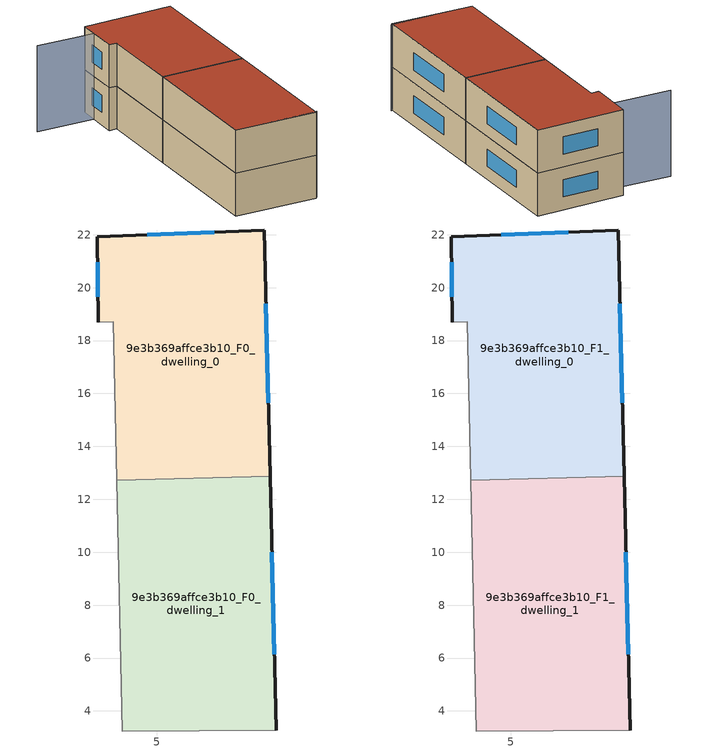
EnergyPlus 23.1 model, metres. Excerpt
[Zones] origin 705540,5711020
9e3b369affce3b10_F0_dwelling_0
 floor ground (EU_floor_Construction): 9.07,22.18 9.29,12.87 3.49,12.72 3.36,18.71 2.79,18.7 2.76,21.92 z0
 wall outside (EU_wall_Construction): 9.29,12.87 9.07,22.18 2.76,21.92 2.79,18.7 z0:3
 wall adiabatic (EU_wall_Construction): 2.79,18.7 3.36,18.71 3.49,12.72 z0:3
 wall to 9e3b369affce3b10_F0_dwelling_1 (EU_wall_Construction): 3.49,12.72 9.29,12.87 z0:3
 window (EU_Window_Construction): 2.77,20.96 2.78,19.66 / 7.18,22.1 4.65,22 / 9.23,15.65 9.13,19.39 z0.9:2.1
9e3b369affce3b10_F0_dwelling_1
 floor ground (EU_floor_Construction): 9.29,12.87 9.53,3.28 3.7,3.24 3.49,12.72 z0
 wall outside (EU_wall_Construction): 9.53,3.28 9.29,12.87 z0:3
 wall adiabatic (EU_wall_Construction): 3.49,12.72 3.7,3.24 9.53,3.28 z0:3
 window (EU_Window_Construction): 9.46,6.15 9.36,10 z0.9:2.1
9e3b369affce3b10_F1_dwelling_0
 floor to 9e3b369affce3b10_F0_dwelling_0 (EU_floor_Construction): 9.07,22.18 9.29,12.87 3.49,12.72 3.36,18.71 2.79,18.7 2.76,21.92 z3
 wall outside (EU_wall_Construction): 9.29,12.87 9.07,22.18 2.76,21.92 2.79,18.7 z3:6
 wall adiabatic (EU_wall_Construction): 2.79,18.7 3.36,18.71 3.49,12.72 z3:6
 wall to 9e3b369affce3b10_F1_dwelling_1 (EU_wall_Construction): 3.49,12.72 9.29,12.87 z3:6
 window (EU_Window_Construction): 2.77,20.96 2.78,19.66 / 7.18,22.1 4.65,22 / 9.23,15.65 9.13,19.39 z3.9:5.1
 roof outside (EU_roof_Construction): 9.29,12.87 9.07,22.18 2.76,21.92 2.79,18.7 3.36,18.71 3.49,12.72 z6
9e3b369affce3b10_F1_dwelling_1
 floor to 9e3b369affce3b10_F0_dwelling_1 (EU_floor_Construction): 9.29,12.87 9.53,3.28 3.7,3.24 3.49,12.72 z3
 wall outside (EU_wall_Construction): 9.53,3.28 9.29,12.87 z3:6
 wall adiabatic (EU_wall_Construction): 3.49,12.72 3.7,3.24 9.53,3.28 z3:6
 window (EU_Window_Construction): 9.46,6.15 9.36,10 z3.9:5.1
 roof outside (EU_roof_Construction): 9.53,3.28 9.29,12.87 3.49,12.72 3.7,3.24 z6
shading: 3.7,3.24 9.61,3.4 / -1.3,20.71 4.04,20.72 z0:6
[Building]
EU S2 Campaign: North Axis=0; Terrain=City; Solar Distribution=FullExterior
[Site:Location]
London: Latitude=51.5; Longitude=-0.5; Time Zone=0; Elevation=25
[SizingPeriod:WeatherFileDays]
AnnualSizingPeriod: Begin Month=1; Begin Day of Month=1; End Month=12; End Day of Month=31; Day of Week for Start Day=Monday; Use Weather File Daylight Saving Period=No; Use Weather File Rain and Snow Indicators=No
[MATERIAL]
EU_InternalMass_Material: Roughness=MediumRough; Thickness=0.1; Conductivity=1; Density=1800; Specific Heat=900; Thermal Absorptance=0.9; Solar Absorptance=0.7; Visible Absorptance=0.7
[MATERIAL:NOMASS] Roughness=MediumRough; Thermal Absorptance=0.9; Solar Absorptance=0.7; Visible Absorptance=0.7
Name | Thermal Resistance
EU_wall_NoMass | 1.04674
EU_roof_NoMass | 4.32442
EU_floor_NoMass | 2.04616
[WINDOWMATERIAL:SIMPLEGLAZINGSYSTEM]
EU_Window_SimpleGlazing: UFactor=4.25843; Solar Heat Gain Coefficient=0.85; Visible Transmittance=0.85
[CONSTRUCTION]
EU_wall_Construction: EU_wall_NoMass
EU_roof_Construction: EU_roof_NoMass
EU_floor_Construction: EU_floor_NoMass
EU_Window_Construction: EU_Window_SimpleGlazing
EU_InternalMass_Construction: EU_InternalMass_Material
[ZONE] Type=1; Multiplier=1; Ceiling Height=autocalculate; Floor Area=autocalculate; Part of Total Floor Area=Yes
Name | Volume
9e3b369affce3b10_F0_dwelling_0; 9e3b369affce3b10_F1_dwelling_0 | 166.376
9e3b369affce3b10_F0_dwelling_1 | 166.389
9e3b369affce3b10_F1_dwelling_1 | 166.388
[INTERNALMASS] Construction=EU_InternalMass_Construction
Name | Zone or ZoneList | Surface Area
9e3b369affce3b10_F0_dwelling_0_EU_InternalMass | 9e3b369affce3b10_F0_dwelling_0 | 55.4599
9e3b369affce3b10_F0_dwelling_1_EU_InternalMass | 9e3b369affce3b10_F0_dwelling_1 | 55.462
9e3b369affce3b10_F1_dwelling_0_EU_InternalMass | 9e3b369affce3b10_F1_dwelling_0 | 55.4599
9e3b369affce3b10_F1_dwelling_1_EU_InternalMass | 9e3b369affce3b10_F1_dwelling_1 | 55.462
[OTHEREQUIPMENT] Fuel Type=Electricity; Design Level Calculation Method=Watts/Area; Power per Zone Floor Area=1; Fraction Latent=0; Fraction Radiant=0; Fraction Lost=0; Carbon Dioxide Generation Rate=0; EndUse Subcategory=EU_Step8_InternalGains
Name | Zone or ZoneList or Space or SpaceList | Schedule
EU_Step8_InternalGain_9e3b369affce3b10_F0_dwelling_0_f000 | 9e3b369affce3b10_F0_dwelling_0 | EU_Step8_GainSchedule_9e3b369affce3b10_F0_dwelling_0_f000
EU_Step8_InternalGain_9e3b369affce3b10_F0_dwelling_1_f000 | 9e3b369affce3b10_F0_dwelling_1 | EU_Step8_GainSchedule_9e3b369affce3b10_F0_dwelling_1_f000
EU_Step8_InternalGain_9e3b369affce3b10_F1_dwelling_0_f000 | 9e3b369affce3b10_F1_dwelling_0 | EU_Step8_GainSchedule_9e3b369affce3b10_F1_dwelling_0_f000
EU_Step8_InternalGain_9e3b369affce3b10_F1_dwelling_1_f000 | 9e3b369affce3b10_F1_dwelling_1 | EU_Step8_GainSchedule_9e3b369affce3b10_F1_dwelling_1_f000
[ZONEVENTILATION:DESIGNFLOWRATE] Schedule=EU_AlwaysOn; Design Flow Rate Calculation Method=AirChanges/Hour; Air Changes per Hour=0.488719; Ventilation Type=Natural; Fan Pressure Rise=0; Fan Total Efficiency=1; Constant Term Coefficient=1; Temperature Term Coefficient=0; Velocity Term Coefficient=0; Velocity Squared Term Coefficient=0; Minimum Indoor Temperature=-100; Maximum Indoor Temperature=100; Delta Temperature=-100; Minimum Outdoor Temperature=-100; Maximum Outdoor Temperature=100; Maximum Wind Speed=40
Name | Zone or ZoneList or Space or SpaceList
EU_ConstantAir_9e3b369affce3b10_F0_dwelling_0 | 9e3b369affce3b10_F0_dwelling_0
EU_ConstantAir_9e3b369affce3b10_F0_dwelling_1 | 9e3b369affce3b10_F0_dwelling_1
EU_ConstantAir_9e3b369affce3b10_F1_dwelling_0 | 9e3b369affce3b10_F1_dwelling_0
EU_ConstantAir_9e3b369affce3b10_F1_dwelling_1 | 9e3b369affce3b10_F1_dwelling_1
[HVACTEMPLATE:THERMOSTAT] Constant Heating Setpoint=20; Constant Cooling Setpoint=50
EU_HeatOnly_9e3b369affce3b10_F0_dwelling_0; EU_HeatOnly_9e3b369affce3b10_F0_dwelling_1; EU_HeatOnly_9e3b369affce3b10_F1_dwelling_0; EU_HeatOnly_9e3b369affce3b10_F1_dwelling_1
[HVACTEMPLATE:ZONE:IDEALLOADSAIRSYSTEM] System Availability Schedule=EU_AlwaysOn; Maximum Heating Supply Air Temperature=50; Minimum Cooling Supply Air Temperature=13; Maximum Heating Supply Air Humidity Ratio=0.0156; Minimum Cooling Supply Air Humidity Ratio=0.0077; Heating Limit=NoLimit; Cooling Limit=NoLimit; Heating Availability Schedule=EU_AlwaysOn; Cooling Availability Schedule=EU_CoolingOff; Dehumidification Control Type=ConstantSensibleHeatRatio; Cooling Sensible Heat Ratio=0.7; Dehumidification Setpoint=60; Humidification Control Type=None; Humidification Setpoint=30; Outdoor Air Method=None; Outdoor Air Flow Rate per Person=0.00944; Outdoor Air Flow Rate per Zone Floor Area=0; Outdoor Air Flow Rate per Zone=0; Demand Controlled Ventilation Type=None; Outdoor Air Economizer Type=NoEconomizer; Heat Recovery Type=None; Sensible Heat Recovery Effectiveness=0.7; Latent Heat Recovery Effectiveness=0.65
Name | Template Thermostat
9e3b369affce3b10_F0_dwelling_0 | EU_HeatOnly_9e3b369affce3b10_F0_dwelling_0
9e3b369affce3b10_F0_dwelling_1 | EU_HeatOnly_9e3b369affce3b10_F0_dwelling_1
9e3b369affce3b10_F1_dwelling_0 | EU_HeatOnly_9e3b369affce3b10_F1_dwelling_0
9e3b369affce3b10_F1_dwelling_1 | EU_HeatOnly_9e3b369affce3b10_F1_dwelling_1
[SIZING:ZONE] Zone Cooling Design Supply Air Temperature Input Method=SupplyAirTemperature; Zone Cooling Design Supply Air Temperature=13; Zone Heating Design Supply Air Temperature Input Method=SupplyAirTemperature; Zone Heating Design Supply Air Temperature=50; Zone Cooling Design Supply Air Humidity Ratio=0.008; Zone Heating Design Supply Air Humidity Ratio=0.008; Cooling Design Air Flow Method=DesignDay; Cooling Design Air Flow Rate=0; Cooling Minimum Air Flow per Zone Floor Area=0.000762; Cooling Minimum Air Flow=0; Cooling Minimum Air Flow Fraction=0.2; Heating Design Air Flow Method=DesignDay; Heating Design Air Flow Rate=0; Heating Maximum Air Flow per Zone Floor Area=0.002032; Heating Maximum Air Flow=0.141576; Heating Maximum Air Flow Fraction=0.3; Account for Dedicated Outdoor Air System=No; Dedicated Outdoor Air System Control Strategy=NeutralSupplyAir; Dedicated Outdoor Air Low Setpoint Temperature for Design=autosize; Dedicated Outdoor Air High Setpoint Temperature for Design=autosize; Zone Load Sizing Method=Sensible Load Only No Latent Load; Zone Latent Cooling Design Supply Air Humidity Ratio Input Method=HumidityRatioDifference; Zone Cooling Design Supply Air Humidity Ratio Difference=0.005; Zone Latent Heating Design Supply Air Humidity Ratio Input Method=HumidityRatioDifference; Zone Humidification Design Supply Air Humidity Ratio Difference=0.005
9e3b369affce3b10_F0_dwelling_0; 9e3b369affce3b10_F0_dwelling_1; 9e3b369affce3b10_F1_dwelling_0; 9e3b369affce3b10_F1_dwelling_1
[SCHEDULE:CONSTANT]
Name | Hourly Value
EU_AlwaysOn | 1
EU_CoolingOff | 0
[SCHEDULE:FILE] Column Number=1; Rows to Skip at Top=0; Number of Hours of Data=8760; Column Separator=Comma; Interpolate to Timestep=No; Minutes per Item=60; Adjust Schedule for Daylight Savings=Yes
Name | File
EU_Step8_GainSchedule_9e3b369affce3b10_F0_dwelling_0_f000 | ../../schedules/9e3b369affce3b10/9e3b369affce3b10_F0_dwelling_0_f000_gain.csv
EU_Step8_GainSchedule_9e3b369affce3b10_F0_dwelling_1_f000 | ../../schedules/9e3b369affce3b10/9e3b369affce3b10_F0_dwelling_1_f000_gain.csv
EU_Step8_GainSchedule_9e3b369affce3b10_F1_dwelling_0_f000 | ../../schedules/9e3b369affce3b10/9e3b369affce3b10_F1_dwelling_0_f000_gain.csv
EU_Step8_GainSchedule_9e3b369affce3b10_F1_dwelling_1_f000 | ../../schedules/9e3b369affce3b10/9e3b369affce3b10_F1_dwelling_1_f000_gain.csv
